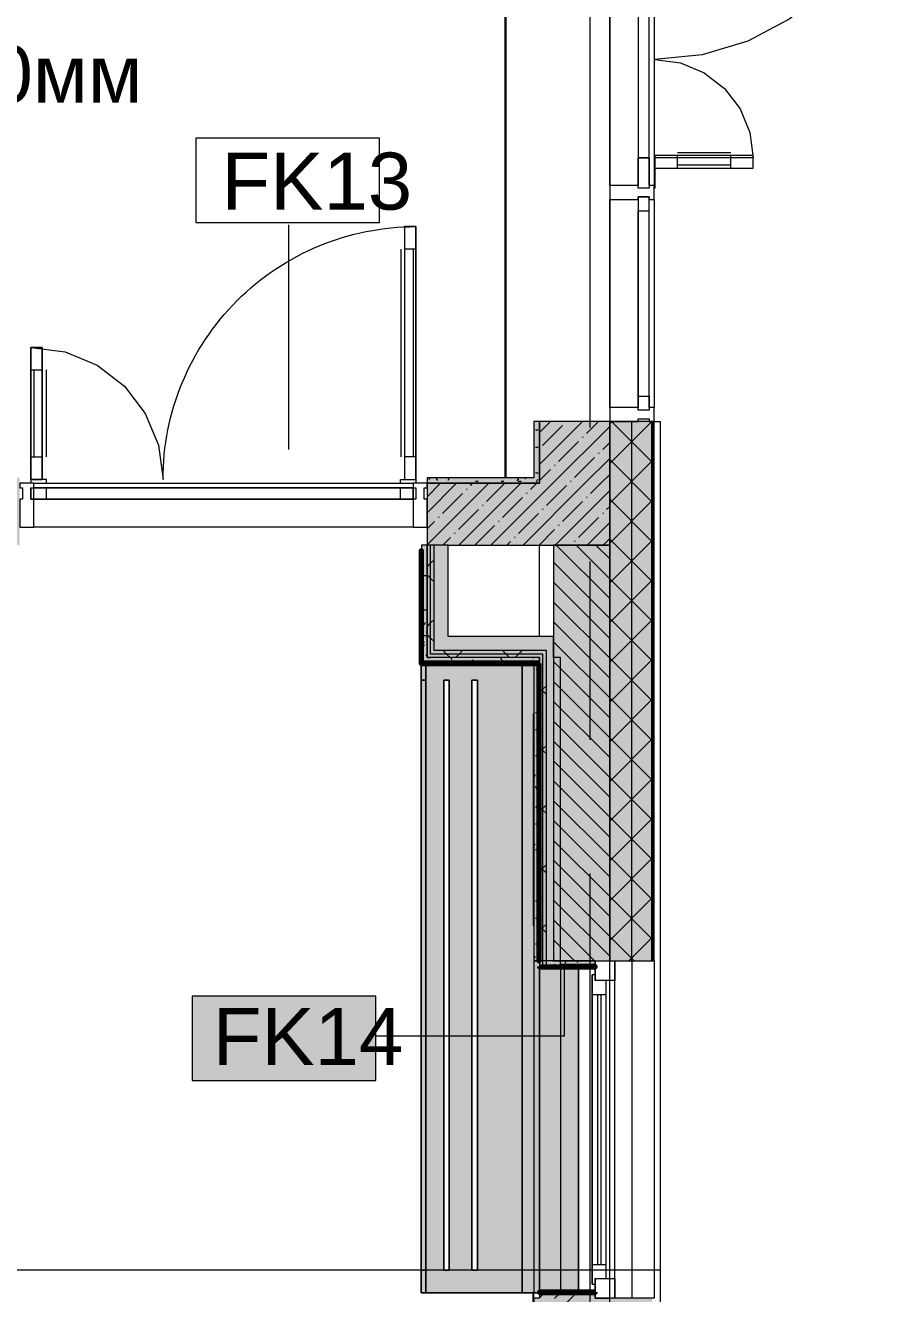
# Model space of a CAD drawing. Header units: millimetres. Extents: x -3817 to 677485, y -22715 to 103890.
# Drawn here: x 123244 to 126349, y 9627 to 14141 of the extents above; entities that cross this region are included whole.
import ezdxf

# ---------------------------------------------------------------- set-up
doc = ezdxf.new("R2010")
doc.units = ezdxf.units.MM
doc.layers.add('PDF _Геометрия', color=7, linetype='Continuous', true_color=0x1d1d1d)
doc.layers.add('PDF _Сплошная заливка', color=7, linetype='Continuous', true_color=0xffffff)
doc.layers.add('PDF _Текст', color=7, linetype='Continuous')
doc.styles.add('PDF GOST-Common', font='arial.ttf')

msp = doc.modelspace()

# ---------------------------------------------------------------- hatches: boundary and pattern name
at = {"layer": 'PDF _Сплошная заливка', "transparency": 33554559}
h = msp.add_hatch(color=256, dxfattribs=at)
h.paths.add_polyline_path([(125323.6, 1661.3), (125473.6, 1661.3), (125473.6, 9611.4), (125323.6, 9611.4), (125323.6, 1811.4)], flags=0)
h.paths.add_polyline_path([(125473.6, 10811.4), (125473.6, 12731.3), (125323.6, 12731.3), (125323.6, 10811.4), (125358, 10811.4)], flags=0)
h.paths.add_polyline_path([(125473.6, 15031.3), (125473.6, 15581.3), (125323.6, 15581.3), (125323.6, 15031.3), (125358, 15031.3)], flags=0)
h.paths.add_polyline_path([(125323.6, 17131.3), (125473.6, 17131.3), (125473.6, 23461.3), (125323.6, 23461.3), (125323.6, 19182.4)], flags=0)
h = msp.add_hatch(color=256, dxfattribs=at)
h.paths.add_polyline_path([(125073.6, 12511.4), (125323.6, 12511.4), (125323.6, 12731.3), (125073.6, 12731.3)], flags=0)
h.paths.add_polyline_path([(125073.6, 15031.3), (125323.6, 15031.3), (125323.6, 15581.3), (125073.6, 15581.3), (125073.6, 15361.4)], flags=0)
h.paths.add_polyline_path([(125323.6, 17131.3), (125323.6, 23311.4), (125073.6, 23311.4), (125073.6, 17131.3)], flags=0)
h = msp.add_hatch(color=256, dxfattribs=at)
h.paths.add_polyline_path([(125053.6, 12531.3), (125073.6, 12531.3), (125073.6, 12732.4), (125053.6, 12732.4), (125053.6, 12558.4)], flags=0)
h.paths.add_polyline_path([(125073.6, 15031.3), (125073.6, 15361.4), (125053.6, 15361.4), (125053.6, 15351.3), (125063.6, 15351.3), (125063.6, 15031.3)], flags=0)
h = msp.add_hatch(color=256, dxfattribs=at)
h.paths.add_polyline_path([(124748.6, 12291.4), (125323.6, 12291.4), (125323.6, 12511.4), (124673.6, 12511.4), (124673.6, 12291.4), (124698.6, 12291.4)], flags=0)
h.paths.add_polyline_path([(121673.6, 12291.4), (123223.6, 12291.4), (123223.6, 12511.4), (121673.6, 12511.4)], flags=0)
h = msp.add_hatch(color=256, dxfattribs=at)
h.paths.add_polyline_path([(124673.6, 12511.4), (125073.6, 12511.4), (125073.6, 12531.3), (124673.6, 12531.3)], flags=0)
h.paths.add_polyline_path([(123223.6, 12511.4), (123223.6, 12531.3), (121693.6, 12531.3), (121693.6, 12511.4), (122031.5, 12511.4)], flags=0)
for points in [[(124692.7, 11903.8), (124698.6, 11903.8), (124698.6, 12291.4), (124686.1, 12291.4), (124686.1, 11903.8)], [(125123.6, 10811.4), (125323.6, 10811.4), (125323.6, 12291.4), (125123.6, 12291.4), (125123.6, 11266)], [(125053.6, 11871.4), (125053.6, 11891.3), (124653.6, 11891.3), (124653.6, 11871.4), (124692.7, 11871.4)], [(125086.1, 11891.3), (125086.1, 11903.8), (124686.1, 11903.8), (124686.1, 11891.3), (125073.6, 11891.3)], [(125323.6, 1811.4), (125323.6, 9611.4), (125271.6, 9611.4), (125271.6, 9631.4), (125073.6, 9631.4), (125073.6, 1811.4)]]:
    msp.add_hatch(color=256, dxfattribs=at).paths.add_polyline_path(points)
at = {"layer": 'PDF _Сплошная заливка', "true_color": 0xe7e7e7, "transparency": 33554559}
for points in [[(125123.6, 11916.4), (125123.6, 11966.4), (124748.6, 11966.4), (124748.6, 11916.4), (125098.6, 11916.4)], [(125148.6, 10790.4), (125148.6, 11891.3), (125123.6, 11891.3), (125123.6, 11916.4), (125098.6, 11916.4), (125098.6, 10790.4)]]:
    msp.add_hatch(color=254, dxfattribs=at).paths.add_polyline_path(points)
at = {"layer": 'PDF _Сплошная заливка', "transparency": 33554559}
h = msp.add_hatch(color=256, dxfattribs=at)
h.paths.add_polyline_path([(125053.6, 2411.4), (125073.6, 2411.4), (125073.6, 9611.4), (125053.6, 9611.4), (125053.6, 2431.3)], flags=0)
h.paths.add_polyline_path([(125053.6, 10811.4), (125073.6, 10811.4), (125073.6, 11891.3), (125053.6, 11891.3), (125053.6, 11266)], flags=0)
h = msp.add_hatch(color=256, dxfattribs=at)
h.paths.add_polyline_path([(125086.1, 11891.3), (125073.6, 11891.3), (125073.6, 11871.4), (125075.8, 11874.9)], flags=0)
h.paths.add_polyline_path([(125073.6, 10791.4), (125086.1, 10791.4), (125086.1, 11891.3), (125073.6, 11870.4), (125073.6, 10811.4)], flags=0)
at = {"layer": 'PDF _Сплошная заливка', "true_color": 0xeae6de, "transparency": 33554559}
h = msp.add_hatch(color=254, dxfattribs=at)
h.paths.add_polyline_path([(124652.6, 9630.4), (125012.6, 9630.4), (125011.1, 11870.4), (124652.6, 11870.4)], flags=0)
h.paths.add_polyline_path([(124832.6, 9710.4), (124832.6, 11810.4), (124852.6, 11810.4), (124852.6, 9710.4)], flags=0)
h.paths.add_polyline_path([(124752.6, 9710.4), (124732.6, 9710.4), (124732.6, 11810.4), (124752.6, 11810.4), (124752.6, 10657)], flags=0)
msp.add_hatch(color=254, dxfattribs=at).paths.add_polyline_path([(125051.6, 9630.4), (125052.6, 9630.4), (125212.6, 9632.4), (125212.6, 10790.4), (125073.6, 10791.4), (125071.6, 10811.4), (125053.6, 10811.4), (125051.6, 11870.4), (125012.6, 11870.4), (125012.6, 9630.4)])

# ---------------------------------------------------------------- linework, layer by layer
at = {"layer": 'PDF _Геометрия', "color": 231, "lineweight": 30, "true_color": 0xff80c0}
msp.add_lwpolyline([(124952.6, 12531.3), (124952.6, 20131.3)], dxfattribs=at)
at = {"layer": 'PDF _Геометрия', "color": 7, "lineweight": 9}
for points in [[(125324.6, 13571.3), (125324.6, 14981.4), (125424.6, 14981.4), (125424.6, 13571.3)], [(125464.6, 13571.3), (125464.6, 14981.4), (125481.6, 14981.4), (125481.6, 13571.3)], [(124503.7, 13739.9), (123850.6, 13739.9), (123850.6, 13439.9), (124503.7, 13439.9)], [(125324.6, 12781.3), (125324.6, 13521.4), (125424.6, 13521.4), (125424.6, 12781.3)], [(125464.6, 12781.3), (125464.6, 13521.4), (125481.6, 13521.4), (125481.6, 12781.3)], [(125323.6, 12731.3), (125323.6, 12511.4)], [(125123.6, 12291.4), (125323.6, 12291.4), (125323.6, 10811.4), (125323.6, 12291.4)], [(124490.6, 10685.8), (123837.5, 10685.8), (123837.5, 10385.8), (124490.6, 10385.8)]]:
    msp.add_lwpolyline(points, close=True, dxfattribs=at)
for points in [[(125324.6, 14981.4), (125324.6, 13571.3)], [(125424.6, 14883.3), (125424.6, 13669.4)], [(125464.6, 13669.4), (125464.6, 14883.3)], [(125481.6, 14883.3), (125481.6, 13669.4)], [(125324.6, 13521.4), (125324.6, 12781.3)], [(125481.6, 13521.4), (125481.6, 12781.3)], [(125424.6, 12821.3), (125424.6, 13481.3)], [(125464.6, 12821.3), (125464.6, 13481.3)], [(124180.1, 13431.4), (124180.1, 12631.4)], [(125053.6, 12732.4), (125053.6, 12558.4), (125053.6, 12531.3), (125052.6, 12531.3), (125040.6, 12531.3), (124673.6, 12531.3)], [(125402.6, 10811.4), (125402.6, 12731.3)], [(125473.6, 10811.4), (125473.6, 12731.3)], [(125476.6, 10811.4), (125476.6, 12731.3)], [(123273.6, 12455.1), (124623.6, 12455.1), (123273.6, 12455.1), (123273.6, 12495.1), (123273.6, 12512.1), (124623.6, 12512.1)], [(123273.6, 12512.1), (124623.6, 12512.1), (124623.6, 12495.1)], [(124623.6, 12455.1), (124623.6, 12495.1), (124623.6, 12455.1), (124623.6, 12355.1), (123273.6, 12355.1), (123273.6, 12455.1), (123273.6, 12495.1)], [(123273.6, 12495.1), (124623.6, 12495.1), (123273.6, 12495.1)], [(124623.6, 12355.1), (123273.6, 12355.1)], [(125086.1, 10790.4), (125086.1, 10791.4), (125086.1, 11891.3), (125086.1, 11903.8), (124748.6, 11903.8), (124698.6, 11903.8), (124686.1, 11903.8), (124686.1, 12291.4), (124673.6, 12291.4), (124673.6, 11891.3), (124673.6, 12291.4)], [(125098.6, 10790.4), (125098.6, 10791.4), (125098.6, 11891.3), (125098.6, 11903.8), (125098.6, 11916.4), (124748.6, 11916.4), (124698.6, 11916.4), (124698.6, 12291.4), (124686.1, 12291.4)], [(124748.6, 12291.4), (124698.6, 12291.4)], [(125073.6, 11891.3), (125053.6, 11891.3), (124748.6, 11891.3), (124686.1, 11891.3)], [(125053.6, 11891.3), (124748.6, 11891.3)], [(125073.6, 11870.4), (125073.6, 10811.4), (125073.6, 11870.4), (125072.6, 11870.4)], [(125148.6, 10790.4), (125148.6, 10791.4)], [(125161.4, 10786.8), (125161.4, 10543.9), (124490.6, 10543.9)]]:
    msp.add_lwpolyline(points, dxfattribs=at)
at = {"layer": 'PDF _Геометрия', "color": 253, "lineweight": 9, "true_color": 0xaaaaaa}
for points in [[(125484.6, 14883.3), (126348.6, 14883.3), (126332, 14714.8), (126282.8, 14552.7), (126203, 14403.3), (126095.5, 14272.4), (125964.6, 14165), (125815.2, 14085.1), (125653.1, 14036), (125484.6, 14019.3), (125575.2, 14007.4), (125659.6, 13972.5), (125732.1, 13916.8), (125787.7, 13844.3), (125822.6, 13759.9), (125834.6, 13669.4), (125484.6, 13669.4)], [(125253.6, 12709.5), (125253.6, 14297)], [(125754.6, 13687.4), (125564.6, 13687.4)], [(125564.6, 13633.3), (125564.6, 13678.4)], [(125754.6, 13633.3), (125754.6, 13678.4)], [(125464.6, 13669.4), (125424.6, 13669.4)], [(125754.6, 13643.4), (125564.6, 13643.4)], [(124579.6, 13345.1), (124579.6, 12605.1)], [(124633.6, 13345.1), (124593.6, 13345.1)], [(124623.6, 13345.1), (124623.6, 12605.1)], [(123263.6, 12915.1), (123303.6, 12915.1)], [(123273.6, 12915.1), (123273.6, 12605.1)], [(123317.6, 12915.1), (123317.6, 12605.1)], [(123263.6, 12605.1), (123303.6, 12605.1)], [(124633.6, 12605.1), (124593.6, 12605.1)], [(123318.6, 12512.1), (123318.6, 12525.1), (123263.6, 12525.1), (123263.6, 12512.1)], [(124578.6, 12512.1), (124578.6, 12525.1), (124633.6, 12525.1), (124633.6, 12512.1)], [(123263.6, 12495.1), (123263.6, 12455.1), (123318.6, 12455.1), (123318.6, 12495.1)], [(124633.6, 12495.1), (124633.6, 12455.1), (124578.6, 12455.1), (124578.6, 12495.1)], [(125253.6, 11598.3), (125253.6, 12233.3)], [(125253.6, 9534.5), (125253.6, 11122)], [(125271.6, 10811.4), (125271.6, 10741.4)], [(125341.6, 9611.4), (125341.6, 10811.4)], [(125281.6, 9731.4), (125281.6, 10691.4)], [(125291.6, 10691.4), (125291.6, 9731.4)], [(120797.7, 9711.4), (123003.6, 9711.4), (125503.6, 9711.4)], [(125271.6, 9681.4), (125271.6, 9611.4)]]:
    msp.add_lwpolyline(points, dxfattribs=at)
for points in [[(125484.6, 13678.4), (125484.6, 13633.3), (125834.6, 13633.3), (125834.6, 13678.4), (125484.6, 13678.4), (125484.6, 13633.3), (125834.6, 13633.3), (125834.6, 13678.4)], [(125444.6, 13669.4), (125464.6, 13669.4)], [(125484.6, 13669.4), (125481.6, 13669.4), (125484.6, 13669.4), (125484.6, 13561.4), (125481.6, 13561.4), (125484.6, 13561.4)], [(124593.6, 12525.1), (124633.6, 12525.1), (124633.6, 13425.1), (124593.6, 13425.1), (124593.6, 12525.1), (124633.6, 12525.1), (124633.6, 13425.1), (124593.6, 13425.1)], [(123303.6, 12525.1), (123263.6, 12525.1), (123263.6, 12995.1), (123303.6, 12995.1), (123303.6, 12525.1), (123303.6, 12995.1), (123263.6, 12995.1), (123263.6, 12525.1)]]:
    msp.add_lwpolyline(points, close=True, dxfattribs=at)
at = {"layer": 'PDF _Геометрия', "color": 253, "lineweight": 13, "true_color": 0xaaaaaa}
for points in [[(125464.6, 13561.4), (125424.6, 13561.4), (125424.6, 13669.4), (125464.6, 13669.4)], [(125341.6, 10741.4), (125271.6, 10741.4), (125271.6, 10811.4), (125341.6, 10811.4)], [(125261.6, 10761.4), (125261.6, 9661.4), (125271.6, 9661.4), (125271.6, 9681.4), (125311.6, 9681.4), (125311.6, 10741.4), (125271.6, 10741.4), (125271.6, 10761.4)], [(125341.6, 9611.4), (125271.6, 9611.4), (125271.6, 9681.4), (125341.6, 9681.4)]]:
    msp.add_lwpolyline(points, close=True, dxfattribs=at)
at = {"layer": 'PDF _Геометрия', "color": 7, "lineweight": 20}
for points in [[(125464.6, 13571.3), (125464.6, 13561.4), (125424.6, 13561.4), (125424.6, 13571.3), (125324.6, 13571.3), (125324.6, 13521.4), (125424.6, 13521.4), (125424.6, 13531.3), (125464.6, 13531.3), (125464.6, 13521.4), (125481.6, 13521.4), (125481.6, 13571.3)], [(125464.6, 12771.3), (125424.6, 12771.3), (125424.6, 12781.3), (125324.6, 12781.3), (125324.6, 12731.3), (125424.6, 12731.3), (125424.6, 12741.3), (125464.6, 12741.3), (125464.6, 12731.3), (125481.6, 12731.3), (125481.6, 12781.3), (125464.6, 12781.3)], [(123263.6, 12495.1), (123273.6, 12495.1), (123273.6, 12512.1), (123223.6, 12512.1), (123223.6, 12495.1), (123233.6, 12495.1), (123233.6, 12455.1), (123223.6, 12455.1), (123223.6, 12355.1), (123273.6, 12355.1), (123273.6, 12455.1), (123263.6, 12455.1)], [(124663.6, 12455.1), (124663.6, 12495.1), (124673.6, 12495.1), (124673.6, 12512.1), (124623.6, 12512.1), (124623.6, 12495.1), (124633.6, 12495.1), (124633.6, 12455.1), (124623.6, 12455.1), (124623.6, 12355.1), (124673.6, 12355.1), (124673.6, 12455.1)]]:
    msp.add_lwpolyline(points, close=True, dxfattribs=at)
at = {"layer": 'PDF _Геометрия', "color": 7, "lineweight": 13}
for points in [[(125464.6, 13531.3), (125424.6, 13531.3), (125424.6, 13481.3), (125464.6, 13481.3)], [(125464.6, 12771.3), (125424.6, 12771.3), (125424.6, 12821.3), (125464.6, 12821.3)]]:
    msp.add_lwpolyline(points, close=True, dxfattribs=at)
at = {"layer": 'PDF _Геометрия', "color": 253, "lineweight": 9, "true_color": 0xaaaaaa}
msp.add_lwpolyline([(123263.6, 12525.1), (123263.6, 12995.1), (123385.2, 12979.1), (123498.6, 12932.1), (123595.9, 12857.4), (123670.6, 12760.1), (123717.6, 12646.7), (123733.6, 12525.1, -0.414214), (124633.6, 13425.1), (124633.6, 12525.1)], format="xyb", dxfattribs=at)
at = {"layer": 'PDF _Геометрия', "color": 9, "lineweight": 9, "true_color": 0xc0c0c0}
for points in [[(125481.6, 12731.3), (125503.6, 12731.3), (125503.6, 1631.3), (125323.6, 1631.3), (109723.6, 1631.3), (109723.6, 1653.3)], [(125148.6, 10791.4), (125148.6, 11891.3), (125123.6, 11891.3), (125123.6, 11966.4), (124748.6, 11966.4), (124748.6, 12291.4), (125123.6, 12291.4), (125123.6, 10811.4), (125323.6, 10811.4), (125481.6, 10811.4), (125481.6, 12731.3), (125323.6, 12731.3), (125073.6, 12731.3), (125073.6, 12511.4), (124673.6, 12511.4), (124673.6, 12291.4), (124653.6, 12291.4), (124653.6, 11891.3), (124653.6, 11871.4), (125053.6, 11871.4), (125053.6, 10811.4), (125073.6, 10811.4), (125073.6, 11891.3), (125073.6, 11871.4)], [(124673.6, 12531.3), (124673.6, 12511.4), (125073.6, 12511.4), (125073.6, 12531.3), (125073.6, 12731.3)], [(125053.6, 12732.4), (125073.6, 12732.4)], [(125464.6, 12731.3), (125424.6, 12731.3)], [(125073.6, 11966.4), (125073.6, 12291.4)], [(124748.6, 11891.3), (124673.6, 11891.3), (124686.1, 11891.3)], [(125072.6, 11870.4), (125072.6, 10811.4), (125073.6, 10811.4), (125073.6, 10791.4), (125073.6, 9632.4)], [(125051.6, 11691.2), (125051.6, 11676.5), (125051.6, 11661.4), (125051.6, 11645.9), (125051.6, 11630.2), (125051.6, 11614.5), (125051.6, 11599.3), (125051.6, 11583.8), (125051.6, 11566.1), (125051.6, 11546.3), (125051.6, 11525.2), (125051.6, 11503.8), (125051.6, 11481.2), (125051.6, 11458.6), (125051.6, 11435.1), (125051.6, 11411.5), (125051.6, 11336.6), (125051.6, 11269.4), (125051.6, 11208.9), (125051.6, 11154.3), (125051.6, 11104.6), (125051.6, 11059), (125051.6, 11016.5), (125051.6, 10976.2), (125051.6, 10937.3)], [(125052.6, 10937.3), (125052.6, 10976.2), (125052.6, 11016.5), (125052.6, 11059), (125052.6, 11104.6), (125052.6, 11154.3), (125052.6, 11208.9), (125052.6, 11269.4), (125052.6, 11336.6), (125052.6, 11411.5), (125052.6, 11437), (125052.6, 11461.7), (125052.6, 11485.9), (125052.6, 11510.2), (125052.6, 11532.9), (125052.6, 11554.8), (125052.6, 11575.1), (125052.6, 11592.8), (125052.6, 11609), (125052.6, 11625.7), (125052.6, 11642.6), (125052.6, 11659.1), (125052.6, 11675.5), (125052.6, 11691.2)], [(125073.6, 1811.4), (125323.6, 1811.4), (125323.6, 9611.4), (125271.6, 9611.4), (125323.6, 9611.4), (125323.6, 10811.4)], [(125148.6, 10790.4), (125148.6, 9632.4)], [(125271.6, 9611.4), (125271.6, 9631.4), (125073.6, 9631.4), (125073.6, 9611.4), (125053.6, 9611.4), (125053.6, 2431.3), (124713.6, 2431.3), (124693.6, 2431.3)], [(125051.6, 9632.4), (125051.6, 9598.5), (125051.6, 9567.3), (125051.6, 9538.6), (125051.6, 9512.2), (125051.6, 9487.7), (125051.6, 9464.9), (125051.6, 9443.5), (125051.6, 9423.2), (125051.6, 9403.8), (125051.6, 9385.1), (125051.6, 9367.1), (125051.6, 9349.6), (125051.6, 9332.6), (125051.6, 9315.9), (125051.6, 9299.6), (125051.6, 9283.5)], [(125051.6, 9563.2), (125051.6, 9630.4)], [(125052.6, 9283.5), (125052.6, 9299.6), (125052.6, 9315.9), (125052.6, 9332.6), (125052.6, 9349.6), (125052.6, 9367.1), (125052.6, 9385.1), (125052.6, 9403.8), (125052.6, 9423.2), (125052.6, 9443.5), (125052.6, 9464.9), (125052.6, 9487.7), (125052.6, 9512.2), (125052.6, 9538.6), (125052.6, 9567.3), (125052.6, 9598.5), (125052.6, 9632.4)], [(125052.6, 9630.4), (125052.6, 9563.2)], [(125071.6, 9611.4), (125053.6, 9611.4), (125053.6, 9630.4)]]:
    msp.add_lwpolyline(points, dxfattribs=at)
at = {"layer": 'PDF _Геометрия', "lineweight": 9}
for points in [[(125073.6, 12692.1), (125112.8, 12731.3)], [(125073.6, 12578), (125226.9, 12731.3)], [(125241.6, 12689), (125283.9, 12731.3)], [(125323.6, 12722.9), (125332, 12731.3)], [(125323.6, 12581.5), (125473.5, 12731.3)], [(125473.6, 12587.3), (125329.5, 12731.3)], [(125473.6, 12728.7), (125470.9, 12731.3)], [(124900.9, 12291.4), (125120.9, 12511.4), (125323.6, 12714)], [(125084.7, 12646.2), (125156, 12717.5)], [(125141.8, 12589.2), (125213, 12660.5)], [(125227.3, 12674.7), (125229.7, 12677.1)], [(125298.6, 12632), (125323.6, 12657)], [(125015, 12291.4), (125235, 12511.4), (125323.6, 12599.9)], [(125198.8, 12532.2), (125270.1, 12603.5)], [(125284.3, 12617.7), (125286.7, 12620.1)], [(125473.6, 12445.9), (125323.6, 12595.9)], [(125073.6, 12521), (125113.3, 12560.7)], [(125127.5, 12575), (125129.9, 12577.3)], [(125323.6, 12440.1), (125473.6, 12590.1)], [(124673.6, 12406.1), (124778.8, 12511.4)], [(124673.6, 12292.1), (124892.8, 12511.4)], [(124673.6, 12463.2), (124721.8, 12511.4)], [(124786.9, 12291.4), (125006.9, 12511.4)], [(124828.1, 12503.7), (124835.8, 12511.4)], [(124885.2, 12446.7), (124949.9, 12511.4)], [(125042, 12489.4), (125063.9, 12511.4)], [(125184.5, 12517.9), (125186.9, 12520.3)], [(125255.8, 12475.2), (125292, 12511.4), (125323.6, 12542.9)], [(124728.3, 12403.9), (124799.6, 12475.2)], [(124813.9, 12489.4), (124816.2, 12491.8)], [(124942.2, 12389.6), (125013.5, 12460.9)], [(125027.7, 12475.2), (125030.1, 12477.5)], [(125099, 12432.4), (125170.3, 12503.7)], [(125129, 12291.4), (125323.6, 12485.9)], [(125241.6, 12460.9), (125243.9, 12463.3)], [(124785.4, 12346.9), (124856.6, 12418.1)], [(124870.9, 12432.4), (124873.3, 12434.8)], [(125084.7, 12418.1), (125087.1, 12420.5)], [(125156, 12375.4), (125227.3, 12446.7)], [(125312.8, 12418.1), (125323.6, 12428.9)], [(125473.6, 12304.4), (125323.6, 12454.4)], [(125323.6, 12298.6), (125473.6, 12448.6)], [(124673.6, 12349.1), (124699.8, 12375.4)], [(124714.1, 12389.6), (124716.4, 12392)], [(124927.9, 12375.4), (124930.3, 12377.7)], [(124999.2, 12332.6), (125070.5, 12403.9)], [(125213, 12318.3), (125284.3, 12389.6)], [(125243.1, 12291.4), (125323.6, 12371.9)], [(125298.6, 12403.9), (125301, 12406.3)], [(124771.1, 12332.6), (124773.5, 12335)], [(124843.9, 12291.4), (124913.7, 12361.1)], [(125072, 12291.4), (125127.5, 12346.9)], [(125141.8, 12361.1), (125144.1, 12363.5)], [(124729.9, 12291.4), (124756.8, 12318.3)], [(124958, 12291.4), (124970.7, 12304.1)], [(124984.9, 12318.3), (124987.3, 12320.7)], [(125323.6, 12100.9), (125133.1, 12291.4)], [(125198.8, 12304.1), (125201.2, 12306.5)], [(125473.6, 12021.6), (125323.6, 12171.6), (125203.8, 12291.4)], [(125323.6, 12242.3), (125274.5, 12291.4)], [(125300.1, 12291.4), (125323.6, 12314.8)], [(125473.6, 12163), (125323.6, 12313)], [(125323.6, 12157.2), (125473.6, 12307.2)], [(124673.6, 12214.3), (124686.1, 12226.8), (124698.6, 12239.3)], [(125473.6, 11880.2), (125323.6, 12030.2), (125123.6, 12230.2)], [(124698.6, 12160.2), (124686.1, 12172.7), (124673.6, 12185.2)], [(125323.6, 11959.5), (125123.6, 12159.5)], [(125323.6, 12015.8), (125473.6, 12165.8)], [(125473.6, 11738.7), (125323.6, 11888.7), (125123.6, 12088.7)], [(124673.6, 12002.2), (124686.1, 12014.7), (124698.6, 12027.2)], [(125323.6, 11818), (125123.6, 12018)], [(125323.6, 11874.4), (125473.6, 12024.4)], [(124698.6, 11948.1), (124686.1, 11960.6), (124673.6, 11973.1)], [(125473.6, 11597.3), (125323.6, 11747.3), (125123.6, 11947.3)], [(124755.3, 11891.3), (124742.8, 11903.8), (124730.3, 11916.4)], [(124774.9, 11891.3), (124787.4, 11903.8), (124799.9, 11916.4)], [(124967.4, 11891.3), (124954.9, 11903.8), (124942.4, 11916.4)], [(124987, 11891.3), (124999.5, 11903.8), (125012, 11916.4)], [(125323.6, 11676.6), (125123.6, 11876.6)], [(125323.6, 11732.9), (125473.6, 11882.9)], [(125073.6, 11765.8), (125086.1, 11778.3), (125098.6, 11790.8)], [(125098.6, 11760.2), (125086.1, 11772.7), (125073.6, 11785.2)], [(125473.6, 11455.9), (125323.6, 11605.9), (125123.6, 11805.9)], [(125323.6, 11591.5), (125473.6, 11741.5)], [(125323.6, 11535.2), (125123.6, 11735.2)], [(125473.6, 11314.5), (125323.6, 11464.5), (125123.6, 11664.5)], [(125073.6, 11553.7), (125086.1, 11566.2), (125098.6, 11578.7)], [(125098.6, 11548.1), (125086.1, 11560.6), (125073.6, 11573.1)], [(125323.6, 11393.8), (125123.6, 11593.8)], [(125323.6, 11450.1), (125473.6, 11600.1)], [(125473.6, 11173.1), (125323.6, 11323.1), (125123.6, 11523.1)], [(125323.6, 11252.3), (125123.6, 11452.3)], [(125323.6, 11308.7), (125473.6, 11458.7)], [(125473.6, 11031.6), (125323.6, 11181.6), (125123.6, 11381.6)], [(125073.6, 11341.5), (125086.1, 11354), (125098.6, 11366.5)], [(125098.6, 11335.9), (125086.1, 11348.4), (125073.6, 11360.9)], [(125323.6, 11110.9), (125123.6, 11310.9)], [(125323.6, 11167.3), (125473.6, 11317.3)], [(125473.6, 10890.2), (125323.6, 11040.2), (125123.6, 11240.2)], [(125073.6, 11129.4), (125086.1, 11141.9), (125098.6, 11154.4)], [(125323.6, 10969.5), (125123.6, 11169.5)], [(125323.6, 11025.8), (125473.6, 11175.8)], [(125098.6, 11123.8), (125086.1, 11136.3), (125073.6, 11148.8)], [(125411, 10811.4), (125323.6, 10898.8), (125123.6, 11098.8)], [(125323.6, 10828.1), (125123.6, 11028.1)], [(125323.6, 10884.4), (125473.6, 11034.4)], [(125073.6, 10917.3), (125086.1, 10929.8), (125098.6, 10942.3)], [(125098.6, 10911.7), (125086.1, 10924.2), (125073.6, 10936.7)], [(125269.6, 10811.4), (125123.6, 10957.4)], [(125198.8, 10811.4), (125123.6, 10886.7)], [(125392, 10811.4), (125473.6, 10893)], [(125128.1, 10811.4), (125123.6, 10816)], [(125073.6, 9612.8), (125092.2, 9631.4)], [(125073.6, 9498.7), (125206.3, 9631.4)], [(125127.5, 9609.7), (125149.2, 9631.4)]]:
    msp.add_lwpolyline(points, dxfattribs=at)
at = {"layer": 'PDF _Геометрия', "color": 253, "lineweight": 9, "true_color": 0x9b9b9b}
for points in [[(125059.2, 12701.3), (125069.2, 12701.3)], [(125059.2, 12640.3), (125069.2, 12640.3)], [(124683.3, 12531.3), (124679.6, 12524.9)], [(124711.3, 12521.9), (124706.3, 12530.6)], [(124752.7, 12529.5), (124747.6, 12520.8)], [(124845.8, 12518.4), (124855.9, 12518.4)], [(124937.3, 12518.4), (124947.3, 12518.4)], [(124998.4, 12528.4), (124993.4, 12519.7)], [(124998.2, 12518.4), (125008.3, 12518.4)], [(125025.1, 12527.1), (125022.7, 12531.3)], [(125059.2, 12548.9), (125069.2, 12548.9)], [(125066.4, 12524.4), (125061.4, 12515.6)], [(124662.9, 12183.1), (124673, 12183.1)], [(124660.1, 12125.4), (124655.1, 12116.7)], [(124662.9, 12061.2), (124673, 12061.2)], [(124667.2, 12015.7), (124662.2, 12007)], [(124662.9, 11969.8), (124673, 11969.8)], [(124673.6, 11977.7), (124671, 11982.3)], [(124663.1, 11947.7), (124658.1, 11939)], [(124664.8, 11931.9), (124659.8, 11940.6)], [(124664.6, 11871.4), (124663.9, 11872.6)], [(124673.6, 11904.9), (124669.2, 11897.4)], [(124693.4, 11878.3), (124703.5, 11878.3)], [(124763.3, 11883.2), (124758.6, 11891.3)], [(124784.9, 11878.3), (124794.9, 11878.3)], [(124836.7, 11882.7), (124831.7, 11874)], [(124904.8, 11878.6), (124900.6, 11871.4)], [(124941, 11880.2), (124936, 11888.9)], [(124967.7, 11878.3), (124977.8, 11878.3)], [(124981.4, 11871.4), (124977.6, 11877.8)], [(125050.7, 11873.2), (125045.7, 11881.9)], [(125052.9, 11891.3), (125051, 11888.1)], [(125059.2, 11878.3), (125069.2, 11878.3)], [(124795.1, 11871.5), (124795, 11871.4)], [(125067.2, 11855.2), (125062.2, 11846.5)], [(125070, 11778.7), (125065, 11787.4)], [(125073.6, 11805.2), (125073.3, 11804.8)], [(125059.2, 11695.4), (125069.2, 11695.4)], [(125073.6, 11650.7), (125073.2, 11651.4)], [(125059.2, 11634.5), (125069.2, 11634.5)], [(125055.9, 11559.4), (125053.6, 11563.4)], [(125059.2, 11543), (125069.2, 11543)], [(125058, 11473.4), (125053.6, 11465.8)], [(125064.1, 11423.3), (125059, 11432)], [(125059.2, 11360.2), (125069.2, 11360.2)], [(125059.2, 11299.2), (125069.2, 11299.2)], [(125056.9, 11227.6), (125053.6, 11221.9)], [(125059.2, 11207.7), (125069.2, 11207.7)], [(125068, 11186), (125063, 11177.3)], [(125073.6, 11073.7), (125070.1, 11067.6)], [(125059.2, 11024.9), (125069.2, 11024.9)], [(125073.3, 11041.5), (125068.3, 11050.2)], [(125071, 11008.3), (125066, 10999.6)], [(125073.6, 10980.1), (125072.4, 10982.2)], [(125059.2, 10963.9), (125069.2, 10963.9)], [(125059.2, 10872.5), (125069.2, 10872.5)], [(125070.3, 10863.8), (125065.3, 10872.5)], [(125059.2, 10822.2), (125054.1, 10830.9)], [(125100.8, 10811), (125100.6, 10811.4)], [(125120.1, 10811.5), (125130.2, 10811.5)], [(125126.8, 10800.1), (125121.8, 10791.4)], [(125168.4, 10811.3), (125163.4, 10802.6)], [(125210.5, 10804), (125206.2, 10811.4)], [(125211.6, 10811.5), (125221.6, 10811.5)], [(125252.1, 10792.8), (125247.1, 10801.5)]]:
    msp.add_lwpolyline(points, dxfattribs=at)
at = {"layer": 'PDF _Геометрия', "color": 9, "lineweight": 9, "true_color": 0xc0c0c0}
for points in [[(125323.6, 12291.4), (125323.6, 12511.4)], [(125052.6, 10937.3), (125052.6, 11691.2), (125051.6, 11691.2), (125051.6, 10937.3)], [(125271.6, 10811.4), (125073.6, 10811.4), (125073.6, 10791.4), (125271.6, 10791.4)], [(125481.6, 9611.4), (125323.6, 9611.4), (125323.6, 10811.4), (125481.6, 10811.4)], [(125052.6, 9283.5), (125052.6, 9632.4), (125051.6, 9632.4), (125051.6, 9283.5)]]:
    msp.add_lwpolyline(points, close=True, dxfattribs=at)
at = {"layer": 'PDF _Геометрия', "color": 231, "lineweight": 70, "true_color": 0xff80c0}
msp.add_lwpolyline([(125073.6, 11871.4), (124653.6, 11871.4), (124653.6, 12270.9), (124652.6, 12270.9), (124652.6, 11871.4), (124652.6, 11870.4), (125071.6, 11870.4)], dxfattribs=at)
at = {"layer": 'PDF _Геометрия', "color": 8, "lineweight": 9, "true_color": 0x808080}
for points in [[(125051.6, 9630.4), (125012.6, 9630.4), (124652.6, 9630.4), (124652.6, 11871.4), (124652.6, 9630.4), (125012.6, 9630.4), (125012.6, 11870.5), (125012.6, 9630.4), (125051.6, 9630.4)], [(124652.6, 9630.4), (124652.6, 11871.4), (124652.6, 9630.4)], [(124652.6, 9710.4), (124652.6, 11810.4), (124652.6, 9710.4)], [(124652.6, 9630.4), (124668.6, 9630.4), (124652.6, 9630.4)]]:
    msp.add_lwpolyline(points, dxfattribs=at)
at = {"layer": 'PDF _Геометрия', "color": 253, "lineweight": 9, "true_color": 0xaba79f}
for points in [[(124668.6, 9630.4), (124668.6, 11870.4), (124668.6, 9630.4)], [(125012.6, 9630.4), (125012.6, 11870.5), (125012.6, 9630.4)], [(124668.6, 9710.4), (124668.6, 11810.4), (124668.6, 9710.4)]]:
    msp.add_lwpolyline(points, dxfattribs=at)
at = {"layer": 'PDF _Геометрия', "color": 171, "lineweight": 70, "true_color": 0x8080ff}
msp.add_lwpolyline([(125071.6, 11870.4), (125071.6, 10811.4), (125072.6, 10811.4), (125072.6, 11870.4)], dxfattribs=at)
at = {"layer": 'PDF _Геометрия', "color": 171, "lineweight": 9, "true_color": 0x8080ff}
msp.add_lwpolyline([(125072.6, 11870.4), (125071.6, 11870.4)], dxfattribs=at)
at = {"layer": 'PDF _Геометрия', "color": 231, "lineweight": 9, "true_color": 0xff80c0}
msp.add_lwpolyline([(125073.6, 11870.4), (125073.6, 11871.4)], dxfattribs=at)
at = {"layer": 'PDF _Геометрия', "color": 254, "lineweight": 9, "true_color": 0xd5d3cf}
for points in [[(124652.6, 11810.4), (124668.6, 11810.4)], [(124668.6, 9710.4), (124652.6, 9710.4)]]:
    msp.add_lwpolyline(points, close=True, dxfattribs=at)
at = {"layer": 'PDF _Геометрия', "color": 8, "lineweight": 9, "true_color": 0x808080}
for points in [[(124732.6, 9710.4), (124732.6, 11810.4), (124752.6, 11810.4), (124752.6, 9710.4)], [(124732.6, 9710.4), (124752.6, 9710.4), (124752.6, 11810.4), (124732.6, 11810.4)], [(124832.6, 9710.4), (124832.6, 11810.4), (124852.6, 11810.4), (124852.6, 9710.4)], [(124832.6, 9710.4), (124852.6, 9710.4), (124852.6, 11810.4), (124832.6, 11810.4)], [(125212.6, 10790.4), (125212.6, 9632.4)], [(125073.6, 9630.4), (125052.6, 9630.4)]]:
    msp.add_lwpolyline(points, close=True, dxfattribs=at)
at = {"layer": 'PDF _Геометрия', "color": 9, "lineweight": 9, "true_color": 0xcbc7bf}
msp.add_lwpolyline([(125071.6, 10811.4), (125053.6, 10811.4), (125053.6, 9630.4)], dxfattribs=at)
msp.add_lwpolyline([(125073.6, 10791.4), (125073.6, 9630.4)], close=True, dxfattribs=at)
at = {"layer": 'PDF _Геометрия', "color": 7, "lineweight": 70, "true_color": 0xffd2ff}
msp.add_lwpolyline([(125073.6, 10791.4), (125073.6, 10790.4), (125086.1, 10790.4), (125098.6, 10790.4), (125148.6, 10790.4), (125271.6, 10790.4), (125271.6, 10791.4), (125148.6, 10791.4)], dxfattribs=at)
at = {"layer": 'PDF _Геометрия', "color": 116, "lineweight": 13, "true_color": 0x008040}
msp.add_lwpolyline([(125402.6, 10811.4), (125402.6, 9611.4)], dxfattribs=at)
at = {"layer": 'PDF _Геометрия', "color": 253, "lineweight": 13, "true_color": 0xaaaaaa}
for points in [[(125261.6, 9661.4), (125261.6, 10761.4)], [(125261.6, 10691.4), (125311.6, 10691.4)], [(125261.6, 9731.4), (125311.6, 9731.4)]]:
    msp.add_lwpolyline(points, dxfattribs=at)
at = {"layer": 'PDF _Геометрия', "color": 7, "lineweight": 70, "true_color": 0xffd2ff}
msp.add_lwpolyline([(125271.6, 9632.4), (125073.6, 9632.4), (125073.6, 9631.4), (125271.6, 9631.4)], close=True, dxfattribs=at)
at = {"layer": 'PDF _Сплошная заливка', "lineweight": 35, "transparency": 33554559}
for points in [[(124653.6, 11891.3), (124673.6, 11891.3), (124653.6, 12291.4), (124673.6, 12291.4)], [(124686.1, 11891.3), (124686.1, 12291.4), (124673.6, 11891.3), (124673.6, 12291.4)], [(124698.6, 11903.8), (125098.6, 11903.8), (124698.6, 11916.4), (125098.6, 11916.4)], [(125098.6, 10791.4), (125098.6, 11903.8), (125086.1, 10791.4), (125086.1, 11903.8)], [(125073.6, 10791.4), (125271.6, 10791.4), (125073.6, 10811.4), (125271.6, 10811.4)]]:
    msp.add_solid(points, dxfattribs=at)
at = {"layer": 'PDF _Сплошная заливка', "color": 254, "lineweight": 35, "true_color": 0xe7e7e7, "transparency": 33554559}
msp.add_solid([(124748.6, 11916.4), (124748.6, 12291.4), (124698.6, 11916.4), (124698.6, 12291.4)], dxfattribs=at)
at = {"layer": 'PDF _Сплошная заливка', "color": 254, "lineweight": 35, "true_color": 0xffb9dc, "transparency": 33554559}
for points in [[(124652.6, 11871.4), (124653.6, 11871.4), (124652.6, 11874.9)], [(125071.6, 11870.4), (125073.6, 11871.4), (124692.7, 11870.4)]]:
    msp.add_solid(points, dxfattribs=at)
at = {"layer": 'PDF _Сплошная заливка', "color": 171, "lineweight": 35, "true_color": 0x8080ff, "transparency": 33554559}
msp.add_solid([(125071.6, 10811.4), (125072.6, 10811.4), (125071.6, 11266)], dxfattribs=at)
at = {"layer": 'PDF _Сплошная заливка', "color": 7, "lineweight": 35, "true_color": 0xffd2ff, "transparency": 33554559}
for points in [[(125271.6, 10790.4), (125271.6, 10791.4), (125148.6, 10790.4)], [(125271.6, 9631.4), (125271.6, 9632.4), (125073.6, 9631.4)]]:
    msp.add_solid(points, dxfattribs=at)
at = {"layer": 'PDF _Сплошная заливка', "lineweight": 9, "transparency": 33554559}
msp.add_solid([(124490.6, 10685.8), (123837.5, 10685.8), (124490.6, 10385.8), (123837.5, 10385.8)], dxfattribs=at)

# ---------------------------------------------------------------- texts
at = {"layer": 'PDF _Текст', "color": 250, "true_color": 0x3c3c3c, "char_height": 203.2, "attachment_point": 4, "style": 'PDF GOST-Common'}
for s, insert in [('Н=до 1000мм', (121866, 13938.6)), ('FK13', (123941.9, 13585.4))]:
    msp.add_mtext(s, dxfattribs=dict(at, insert=insert))
at = {"layer": 'PDF _Текст', "insert": (123910.4, 10542.4), "char_height": 203.2, "attachment_point": 4, "style": 'PDF GOST-Common'}
msp.add_mtext('FK14', dxfattribs=at)

doc.saveas('drawing.dxf')
